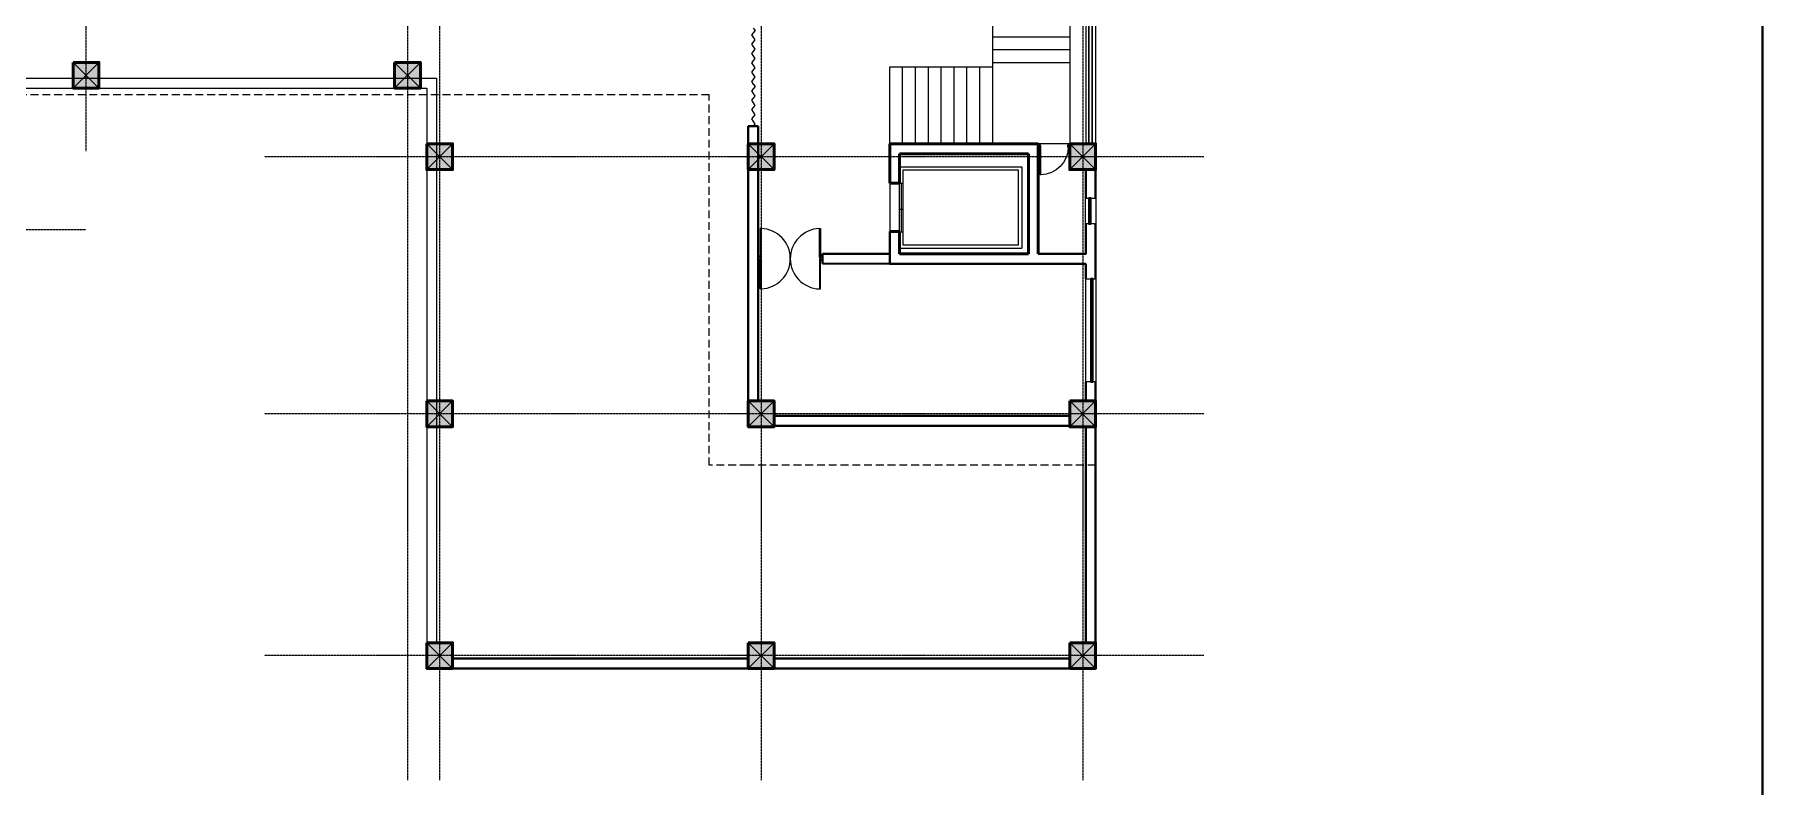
# Model space of a CAD drawing. Header units: millimetres. Extents: x 2402294 to 3337895, y 3394997 to 3969149.
# Drawn here: x 2577469 to 2617776, y 3652324 to 3669866 of the extents above; entities that cross this region are included whole.
import ezdxf

# ---------------------------------------------------------------- set-up
doc = ezdxf.new("R2010")
doc.units = ezdxf.units.MM
doc.header["$MEASUREMENT"] = 0
doc.linetypes.add('CENTER', pattern=[2, 1.25, -0.25, 0.25, -0.25])
doc.linetypes.add('DASHED', pattern=[0.75, 0.5, -0.25])
for name, color, linetype, lineweight in [('centreline', 52, 'CENTER', 5), ('Column-0.5', 14, 'Continuous', 50), ('door', 41, 'Continuous', 5), ('Door Opening-0.09', 253, 'Continuous', 9), ('Furniture Hospital-0.09', 44, 'Continuous', 9), ('Hatch', 9, 'Continuous', 9), ('Sill Level', 140, 'Continuous', 20), ('stairs', 6, 'Continuous', 25), ('WALL 0.2', 7, 'Continuous', 20), ('wall 0.4', 7, 'Continuous', 40), ('Wall-0.5', 7, 'Continuous', 50), ('WINDOW', 152, 'Continuous', 30), ('Windows Plan', 152, 'Continuous', 35)]:
    doc.layers.add(name, color=color, linetype=linetype, lineweight=lineweight)
doc.linetypes.add('ZIGZAG', pattern='A,0.0001,-0.2,[131,ltypeshp.shx,S=0.2,R=0,X=-0.2,Y=0],-0.4,[131,ltypeshp.shx,S=0.2,R=180,X=0.2,Y=0],-0.2', length=0.8001)

# ---------------------------------------------------------------- blocks, each defined once
blk = doc.blocks.new('2ft column')
at = {"layer": 'Hatch', "ltscale": 5}
h = blk.add_hatch(color=256, dxfattribs=at)
h.dxf.hatch_style = 1
h.paths.add_polyline_path([(2207385, 4176559), (2207985, 4176559), (2207985, 4175959), (2207385, 4175959)])
at = {"layer": 'Column-0.5', "ltscale": 5}
blk.add_lwpolyline([(2207385, 4176559), (2207985, 4176559), (2207985, 4175959), (2207385, 4175959)], close=True, dxfattribs=at)
at = {"layer": 'Defpoints', "ltscale": 5}
for points in [[(2207985, 4176559), (2207385, 4175959)], [(2207985, 4175959), (2207385, 4176559)]]:
    blk.add_lwpolyline(points, dxfattribs=at)
blk = doc.blocks.new("door 3'3")
at = {"layer": 'door'}
for p, q in [((82769.4, -31237.4), (82769.4, -31203.4)), ((82769.8, -31203.4), (82769.4, -31203.4)), ((82769.8, -31237.4), (82769.8, -31203.4))]:
    blk.add_line(p, q, dxfattribs=at)
at = {"layer": 'door', "ltscale": 80}
for points in [[(82769.8, -31239.8), (82767.4, -31239.8), (82767.4, -31239.4), (82766.9, -31239.4), (82766.9, -31236.4), (82767.4, -31236.4), (82767.4, -31235.9), (82769.4, -31235.9), (82769.4, -31237.4), (82769.8, -31237.4)], [(82802.9, -31239.8), (82805.4, -31239.8), (82805.4, -31239.4), (82805.9, -31239.4), (82805.9, -31236.4), (82805.4, -31236.4), (82805.4, -31235.9), (82803.4, -31235.9), (82803.4, -31237.4), (82802.9, -31237.4)]]:
    blk.add_lwpolyline(points, close=True, dxfattribs=at)
blk.add_arc((82769.4, -31237.4), 34, 0, 89.2047, dxfattribs=at)
at = {"layer": 'Hatch'}
for centre, radius, start, end in [((82767.7, -31239.9), 2.68, 36.7582, 107.5329), ((82767.3, -31240.3), 1.96, 14.7681, 101.3525), ((82757.2, -31236.2), 10.6, 342.6842, 1.6014), ((82764.4, -31235.9), 4.57, 311.0325, 0.2101), ((82768.1, -31239.1), 3.04, 64.8198, 103.5348), ((82767.3, -31236.1), 3.25, 271.0473, 321.5319), ((82805.1, -31239.9), 2.68, 72.4671, 143.2418), ((82805.5, -31236.1), 3.25, 218.4681, 268.9527), ((82804.7, -31239.1), 3.04, 76.4652, 115.1802), ((82805.5, -31240.3), 1.96, 78.6475, 165.2319), ((82808.4, -31235.9), 4.57, 179.7899, 228.9675), ((82815.6, -31236.2), 10.6, 178.3986, 197.3158)]:
    blk.add_arc(centre, radius, start, end, dxfattribs=at)
blk = doc.blocks.new('w1')
at = {"layer": 'Sill Level'}
blk.add_lwpolyline([(2460641, 3827503), (2460641, 3825103), (2460401, 3825103), (2460401, 3827503)], close=True, dxfattribs=at)
at = {"layer": 'Windows Plan'}
blk.add_lwpolyline([(2460521, 3825103), (2460521, 3827503), (2460473, 3827503), (2460473, 3825103)], close=True, dxfattribs=at)
blk = doc.blocks.new('v2')
at = {"layer": 'Sill Level'}
blk.add_lwpolyline([(2448277, 3818910), (2448877, 3818910), (2448877, 3818670), (2448277, 3818670)], close=True, dxfattribs=at)
at = {"layer": 'Windows Plan'}
blk.add_lwpolyline([(2448877, 3818790), (2448277, 3818790), (2448277, 3818743), (2448877, 3818743)], close=True, dxfattribs=at)
blk = doc.blocks.new('MAIN DOOR')
at = {"layer": 'door', "ltscale": 1000}
for points in [[(2313.5, 188.5), (2347.4, 188.5), (2347.4, 187.3), (2313.5, 187.3)], [(2381.3, 188.5), (2348.9, 188.5), (2348.9, 187.3), (2381.3, 187.3)]]:
    blk.add_lwpolyline(points, close=True, dxfattribs=at)
for points in [[(2346.1, 190.6), (2346.1, 188.5)], [(2348.9, 188.1), (2347.4, 188.1), (2347.4, 188.5), (2346.1, 188.5), (2346.1, 190.6), (2350.2, 190.6)], [(2347.4, 188.1), (2348.9, 188.1), (2348.9, 188.5), (2350.2, 188.5), (2350.2, 190.6), (2346.1, 190.6)], [(2350.2, 190.6), (2350.2, 188.5)], [(2313.4, 120.7), (2347.3, 120.7), (2347.3, 121.9), (2313.4, 121.9), (2313.4, 120.7)], [(2348.8, 121.1), (2347.3, 121.1), (2347.3, 120.7), (2346, 120.7), (2346, 118.6), (2350.1, 118.6)], [(2347.3, 121.1), (2348.8, 121.1), (2348.8, 120.7), (2350.1, 120.7), (2350.1, 118.6), (2346, 118.6)], [(2346, 118.6), (2346, 120.7)], [(2381.3, 120.7), (2348.8, 120.7), (2348.8, 121.9), (2381.3, 121.9), (2381.3, 120.7)], [(2350.1, 118.6), (2350.1, 120.7)]]:
    blk.add_lwpolyline(points, dxfattribs=at)
at = {"layer": 'Door Opening-0.09', "ltscale": 1000}
for centre, start, end in [((2347.4, 188.5), 182.1168, 357.8826), ((2347.3, 120.7), 2.1167, 177.8826)]:
    blk.add_arc(centre, 33.9, start, end, dxfattribs=at)
at = {"layer": 'WINDOW', "ltscale": 5}
blk.add_line((2350.1, 190.6), (2350.1, 190.6), dxfattribs=at)

msp = doc.modelspace()

# ---------------------------------------------------------------- linework, layer by layer
at = {"layer": 'centreline', "ltscale": 5}
for p, q in [((2578668.8, 3694774.4), (2578668.8, 3667143.6)), ((2578668.8, 3694774.4), (2578668.8, 3667143.6)), ((2586168.8, 3694774.4), (2586168.8, 3652468)), ((2586168.8, 3694774.4), (2586168.8, 3652468)), ((2586918.8, 3694774.4), (2586918.8, 3652468)), ((2586918.8, 3694774.4), (2586918.8, 3652468)), ((2594418.8, 3694774.4), (2594418.8, 3652468)), ((2594418.8, 3694774.4), (2594418.8, 3652468)), ((2601918.8, 3694774.4), (2601918.8, 3652468)), ((2601918.8, 3694774.4), (2601918.8, 3652468)), ((2604746, 3667016.3), (2582832.4, 3667016.3)), ((2604746, 3667016.3), (2582832.4, 3667016.3)), ((2578668.8, 3665308), (2559857.6, 3665308)), ((2604746, 3661016.3), (2582832.4, 3661016.3)), ((2604746, 3661016.3), (2582832.4, 3661016.3)), ((2604746, 3655375.3), (2582832.4, 3655375.3)), ((2604746, 3655375.3), (2582832.4, 3655375.3))]:
    msp.add_line(p, q, dxfattribs=at)
at = {"layer": 'Furniture Hospital-0.09', "ltscale": 5}
for p, q in [((2597648.8, 3666779.6), (2597648.8, 3666396.3)), ((2597725.5, 3666702.9), (2597725.5, 3666396.3)), ((2600425.2, 3666702.9), (2597725.5, 3666702.9)), ((2600425.2, 3664956.3), (2600425.2, 3666702.9)), ((2597648.8, 3666396.3), (2597725.5, 3666396.3)), ((2597687.2, 3666396.3), (2597687.2, 3665262.9)), ((2597687.2, 3665782.9), (2597648.8, 3665782.9)), ((2597725.5, 3665782.9), (2597687.2, 3665782.9)), ((2597648.8, 3665262.9), (2597648.8, 3664879.6)), ((2597648.8, 3665262.9), (2597725.5, 3665262.9)), ((2597725.5, 3665262.9), (2597725.5, 3664956.3)), ((2597648.8, 3664879.6), (2600501.8, 3664879.6)), ((2597725.5, 3664956.3), (2600425.2, 3664956.3))]:
    msp.add_line(p, q, dxfattribs=at)
for points in [[(2597648.8, 3666779.6), (2600501.8, 3666779.6), (2600501.8, 3664879.6)], [(2597648.8, 3665262.9), (2597648.8, 3666396.3)], [(2597725.5, 3666396.3), (2597725.5, 3665262.9)]]:
    msp.add_lwpolyline(points, dxfattribs=at)
at = {"layer": 'stairs', "linetype": 'DASHED', "ltscale": 366}
msp.add_lwpolyline([(2602218.8, 3660716.3), (2602218.8, 3659816.3), (2594107.5, 3659816.3), (2593207.5, 3659816.3), (2593207.5, 3668457.1), (2558057.6, 3668457.1), (2558057.6, 3671787.9)], dxfattribs=at)
at = {"layer": 'stairs', "ltscale": 5}
for points in [[(2599818.8, 3671716.3), (2599818.8, 3667316.3)], [(2601618.8, 3671716.3), (2601618.8, 3667316.3), (2600878.6, 3667316.3)], [(2599818.8, 3669816.3), (2601618.8, 3669816.3)], [(2599818.8, 3669516.3), (2601618.8, 3669516.3)], [(2597418.8, 3667316.3), (2597418.8, 3669116.3), (2599818.8, 3669116.3)], [(2597718.8, 3667316.3), (2597718.8, 3669116.3)], [(2598018.8, 3667316.3), (2598018.8, 3669116.3)], [(2598318.8, 3667316.3), (2598318.8, 3669116.3)], [(2598618.8, 3667316.3), (2598618.8, 3669116.3)], [(2598918.8, 3667316.3), (2598918.8, 3669116.3)], [(2599218.8, 3667316.3), (2599218.8, 3669116.3)], [(2599518.8, 3667316.3), (2599518.8, 3669116.3)], [(2599818.8, 3669216.3), (2601618.8, 3669216.3)]]:
    msp.add_lwpolyline(points, dxfattribs=at)
at = {"layer": 'WALL 0.2', "ltscale": 5}
for p, q in [((2558287.6, 3668846.3), (2586848.8, 3668846.3)), ((2586848.8, 3668846.3), (2586848.8, 3655675.3)), ((2558057.6, 3668616.3), (2586618.8, 3668616.3)), ((2586618.8, 3668616.3), (2586618.8, 3655675.3)), ((2597418.8, 3666401.3), (2597418.8, 3665268)), ((2597648.8, 3665268), (2597648.8, 3666401.3))]:
    msp.add_line(p, q, dxfattribs=at)
for points in [[(2601988.8, 3671716.3), (2601988.8, 3667316.3)], [(2602218.8, 3671716.3), (2602218.8, 3667316.3)]]:
    msp.add_lwpolyline(points, dxfattribs=at)
at = {"layer": 'wall 0.4', "ltscale": 5}
for p, q in [((2594118.8, 3667729.1), (2594348.8, 3667729.1)), ((2602218.8, 3666716.3), (2602218.8, 3666048.7)), ((2602218.8, 3665448.7), (2602218.8, 3664164.4)), ((2597418.8, 3664746.3), (2595848.9, 3664753.7)), ((2597418.8, 3664516.3), (2595848.9, 3664523.7)), ((2602218.8, 3661764.4), (2602218.8, 3655675.3)), ((2600188.8, 3660968.5), (2594718.8, 3660968.5)), ((2600418.8, 3660738.5), (2594718.8, 3660738.5)), ((2601618.8, 3660968.5), (2600188.8, 3660968.5)), ((2601618.8, 3660738.5), (2600418.8, 3660738.5)), ((2601988.8, 3660716.3), (2601988.8, 3655675.3)), ((2594118.8, 3655305.3), (2587218.8, 3655305.3)), ((2594118.8, 3655075.3), (2587218.8, 3655075.3)), ((2601618.8, 3655305.3), (2594718.8, 3655305.3)), ((2601618.8, 3655075.3), (2594718.8, 3655075.3))]:
    msp.add_line(p, q, dxfattribs=at)
msp.add_lwpolyline([(2419715.1, 3708180), (2617775.6, 3708180), (2617775.6, 3629865.1), (2419715.1, 3629865.1)], close=True, dxfattribs=at)
for points in [[(2594118.8, 3661316.3), (2594118.8, 3667729.1)], [(2594348.8, 3661316.3), (2594348.8, 3667729.1)], [(2601988.8, 3666716.3), (2601988.8, 3666048.7)], [(2597418.8, 3665268), (2597418.8, 3664516.3), (2601988.8, 3664516.3), (2601988.8, 3664164.4)], [(2601988.8, 3665448.7), (2601988.8, 3664746.3), (2600881.8, 3664746.3)], [(2595848.9, 3664523.7), (2595848.9, 3664753.7)], [(2601988.8, 3661764.4), (2601988.8, 3661316.3)]]:
    msp.add_lwpolyline(points, dxfattribs=at)
at = {"layer": 'Wall-0.5', "ltscale": 5}
for p, q in [((2600881.8, 3667316.3), (2597418.8, 3667316.3)), ((2597418.8, 3667316.3), (2597418.8, 3666401.3)), ((2597648.8, 3666401.3), (2597648.8, 3667086.3)), ((2597648.8, 3667086.3), (2600651.8, 3667086.3)), ((2600651.8, 3667086.3), (2600651.8, 3664746.3)), ((2600881.8, 3667316.3), (2600881.8, 3664746.3)), ((2597418.8, 3666401.3), (2597648.8, 3666401.3)), ((2597648.8, 3665268), (2597418.8, 3665268)), ((2597648.8, 3664746.3), (2597648.8, 3665268)), ((2600651.8, 3664746.3), (2597648.8, 3664746.3))]:
    msp.add_line(p, q, dxfattribs=at)
at = {"layer": 'WINDOW', "ltscale": 5}
for points in [[(2602063.8, 3671716.3), (2602063.8, 3667316.3)], [(2602143.8, 3671716.3), (2602143.8, 3667316.3)]]:
    msp.add_lwpolyline(points, dxfattribs=at)
at = {"layer": 'WINDOW', "linetype": 'ZIGZAG', "lineweight": 20, "ltscale": 0.5}
for points in [[(2594233.8, 3670018.8), (2594276.2, 3669963), (2594191.2, 3669862), (2594274.2, 3669742.2), (2594191.2, 3669643.6), (2594274.2, 3669523.8), (2594191.2, 3669425.2), (2594274.2, 3669305.4), (2594191.2, 3669206.8), (2594274.2, 3669087), (2594191.2, 3668988.4), (2594274.2, 3668868.6), (2594191.2, 3668770), (2594233.8, 3668708.5)], [(2594233.8, 3668708.5), (2594276.2, 3668652.7), (2594191.2, 3668551.7), (2594274.2, 3668431.8), (2594191.2, 3668333.3), (2594274.2, 3668213.5), (2594191.2, 3668114.9), (2594274.2, 3667995.1), (2594191.2, 3667896.5), (2594274.2, 3667776.7), (2594234.2, 3667729.1)]]:
    msp.add_lwpolyline(points, dxfattribs=at)

# ---------------------------------------------------------------- block references
at = {"layer": 'Door Opening-0.09'}
for name, p, xscale, yscale, zscale, rotation in [("door 3'3", (1008794.1, 3067614.9), -19.23084603733906, 19.23084603733906, 19.23084603733906, 179.9608081480045), ('MAIN DOOR', (2598362.1, 3615736.5), 20.83332896922158, 20.83332896922158, 20.83332896922158, 90.04973591478812)]:
    msp.add_blockref(name, p, dxfattribs=dict(at, xscale=xscale, yscale=yscale, zscale=zscale, rotation=rotation))
at = {"layer": 'Hatch'}
for p in [(370983.9, -507342.2), (378483.9, -507342.2), (379233.9, -509242.2), (379233.9, -509242.2), (386733.9, -509242.2), (386733.9, -509242.2), (394233.9, -509242.2), (394233.9, -509242.2), (379233.9, -515242.2), (379233.9, -515242.2), (386733.9, -515242.2), (386733.9, -515242.2), (394233.9, -515242.2), (394233.9, -515242.2), (379233.9, -520883.2), (379233.9, -520883.2), (386733.9, -520883.2), (386733.9, -520883.2), (394233.9, -520883.2), (394233.9, -520883.2)]:
    msp.add_blockref('2ft column', p, dxfattribs=at)
at = {"layer": 'wall 0.4'}
for name, p, rotation in [('v2', (-1216681.6, 6114325.3), 270), ('w1', (5062629.9, 7489267.3), 180)]:
    msp.add_blockref(name, p, dxfattribs=dict(at, rotation=rotation))

doc.saveas('drawing.dxf')
